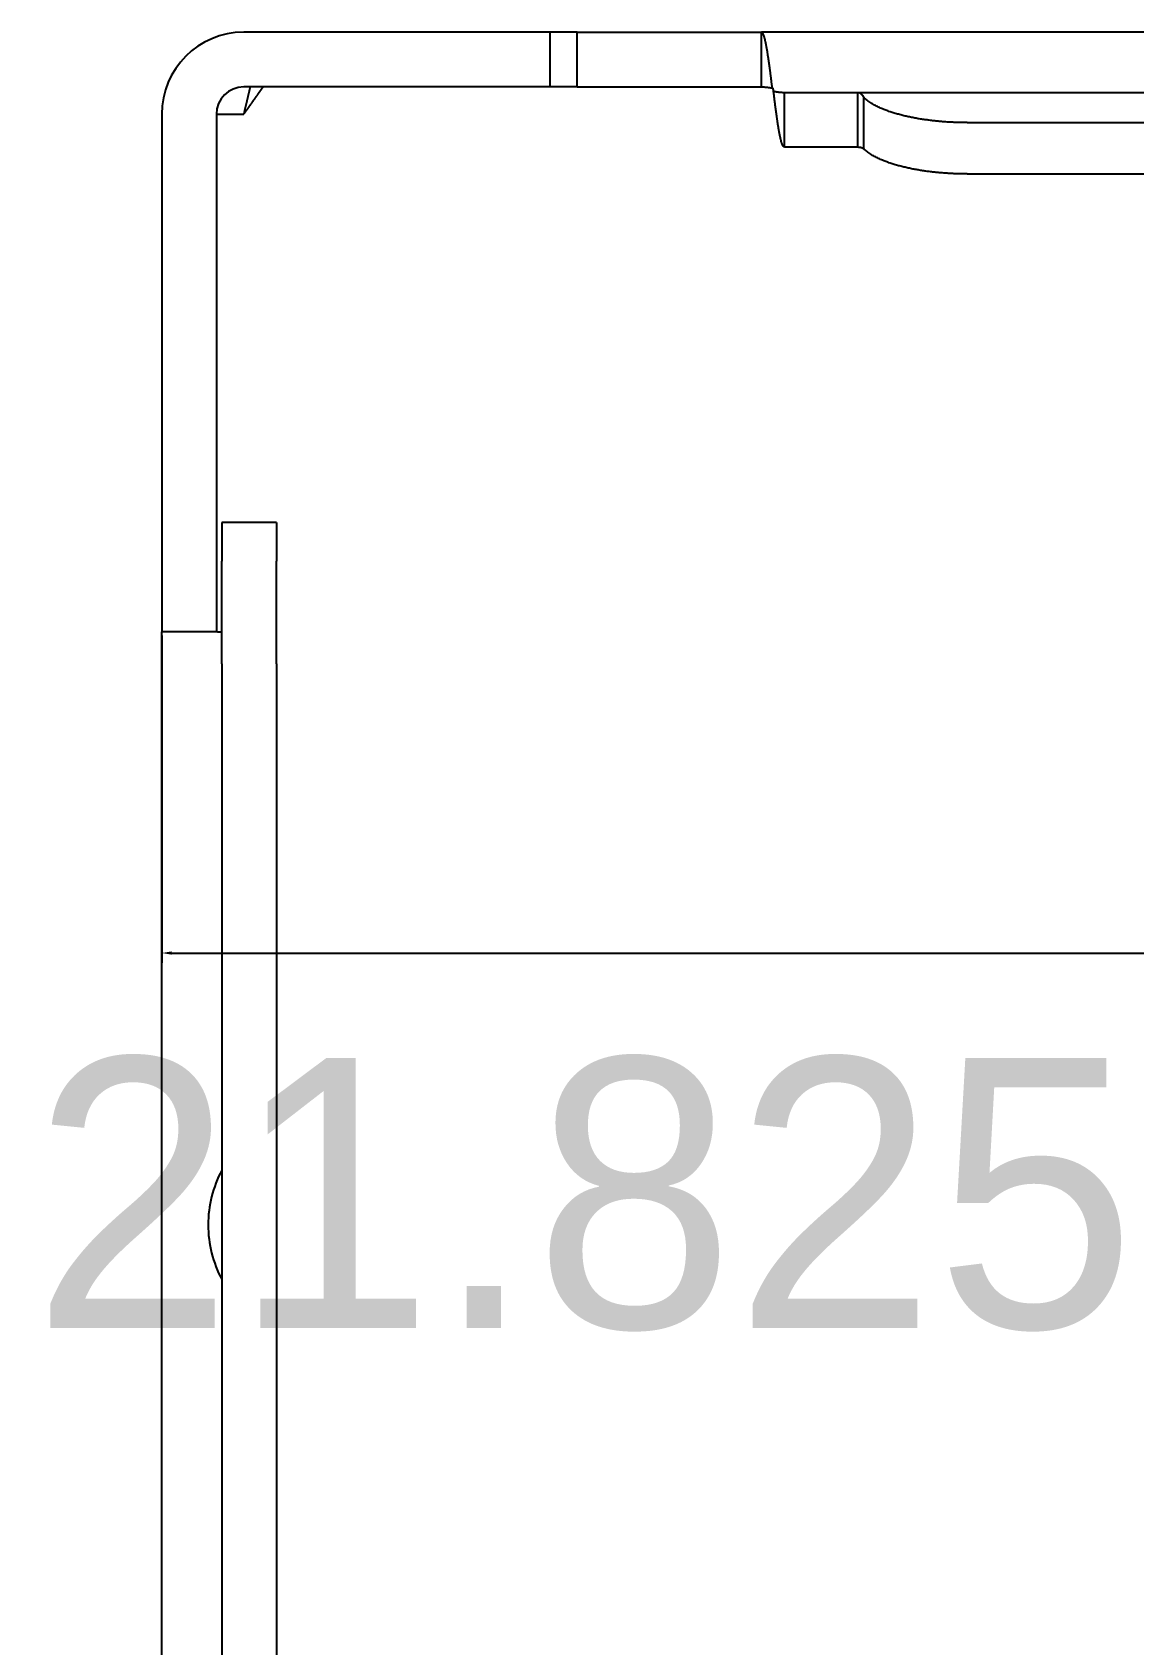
# Model space of a CAD drawing. Extents: x -29 to 171, y -4 to 230.
# Drawn here: x 80.08 to 100.23, y 191.63 to 221.13 of the extents above; entities that cross this region are included whole.
import ezdxf

# ---------------------------------------------------------------- set-up
doc = ezdxf.new("R2010")
doc.units = 0
doc.header["$LTSCALE"] = 25.4
doc.linetypes.add('KÖRPER', pattern=[0])
doc.layers.get('DEFPOINTS').update_dxf_attribs({"linetype": 'CONTINUOUS'})
doc.layers.add('2D_ANSICHT_3_BACK_DIMENSIO', color=7, linetype='KÖRPER')
doc.layers.add('2D_ANSICHT_3_BACK_DRAWING_', color=7, linetype='KÖRPER')
doc.dimstyles.get("Standard").update_dxf_attribs({"dimtxt": 0.18, "dimasz": 0.18, "dimexe": 0.18, "dimexo": 0.0625, "dimgap": 0.09, "dimtad": 0, "dimtih": 1, "dimtoh": 1, "dimzin": 0, "dimcen": 0.09, "dimazin": 3, "dimtfac": 1, "dimtofl": 0, "dimtmove": 0, "dimatfit": 3})

# ---------------------------------------------------------------- blocks, each defined once
blk = doc.blocks.new('*D2')
at = {"layer": '2D_ANSICHT_3_BACK_DIMENSIO', "color": 0, "linetype": 'KÖRPER'}
for p, q in [((102.533, 209.585), (165.978, 209.585)), ((165.798, 209.405), (165.798, 151.696)), ((165.798, 88.765), (165.798, 146.473)), ((90.108, 88.585), (165.978, 88.585))]:
    blk.add_line(p, q, dxfattribs=at)
at = {"layer": '2D_ANSICHT_3_BACK_DIMENSIO', "color": 0}
for points in [[(165.828, 209.405), (165.768, 209.405), (165.798, 209.585)], [(165.768, 88.765), (165.828, 88.765), (165.798, 88.585)]]:
    blk.add_solid(points, dxfattribs=at)
at = {"layer": 'DEFPOINTS', "color": 0}
for p in [(102.471, 209.585), (165.798, 209.585), (90.046, 88.585)]:
    blk.add_point(p, dxfattribs=at)
at = {"layer": '2D_ANSICHT_3_BACK_DIMENSIO', "color": 0}
blk.add_text('121', height=4.9389, dxfattribs=at).set_placement((160.054, 146.64))
blk = doc.blocks.new('*D3')
at = {"layer": '2D_ANSICHT_3_BACK_DIMENSIO', "color": 0, "linetype": 'KÖRPER'}
for p, q in [((126.096, 215.844), (126.096, 199.69)), ((104.271, 211.322), (104.271, 199.69)), ((104.271, 199.87), (104.091, 199.87)), ((125.916, 199.87), (104.451, 199.87))]:
    blk.add_line(p, q, dxfattribs=at)
at = {"layer": '2D_ANSICHT_3_BACK_DIMENSIO', "color": 0}
for points in [[(104.451, 199.9), (104.451, 199.84), (104.271, 199.87)], [(125.916, 199.84), (125.916, 199.9), (126.096, 199.87)]]:
    blk.add_solid(points, dxfattribs=at)
at = {"layer": 'DEFPOINTS', "color": 0}
for p in [(126.096, 215.907), (104.271, 211.385), (104.271, 199.87)]:
    blk.add_point(p, dxfattribs=at)
at = {"layer": '2D_ANSICHT_3_BACK_DIMENSIO', "color": 0}
blk.add_text('21.825', height=4.9389, dxfattribs=at).set_placement((80.077, 197.425))
blk = doc.blocks.new('*D4')
at = {"layer": '2D_ANSICHT_3_BACK_DIMENSIO', "color": 0, "linetype": 'KÖRPER'}
for p, q in [((104.271, 211.322), (104.271, 204.104)), ((82.446, 210.097), (82.446, 204.104)), ((82.626, 204.284), (104.091, 204.284)), ((104.271, 204.284), (104.451, 204.284))]:
    blk.add_line(p, q, dxfattribs=at)
at = {"layer": '2D_ANSICHT_3_BACK_DIMENSIO', "color": 0}
for points in [[(82.626, 204.314), (82.626, 204.254), (82.446, 204.284)], [(104.091, 204.254), (104.091, 204.314), (104.271, 204.284)]]:
    blk.add_solid(points, dxfattribs=at)
at = {"layer": 'DEFPOINTS', "color": 0}
for p in [(104.271, 211.385), (82.446, 210.16), (104.271, 204.284)]:
    blk.add_point(p, dxfattribs=at)
at = {"layer": '2D_ANSICHT_3_BACK_DIMENSIO', "color": 0}
blk.add_text('21.825', height=4.9389, dxfattribs=at).set_placement((103.77, 201.839))

msp = doc.modelspace()

# ---------------------------------------------------------------- linework, layer by layer
at = {"layer": '2D_ANSICHT_3_BACK_DRAWING_', "color": 5, "linetype": 'KÖRPER'}
for p, q in [((89.546, 221.135), (83.946, 221.135)), ((89.546, 221.135), (89.546, 220.135)), ((90.046, 221.135), (89.546, 221.135)), ((90.046, 221.135), (93.421, 221.135)), ((90.046, 220.135), (90.046, 221.135)), ((115.121, 221.135), (93.421, 221.135)), ((89.546, 220.135), (83.946, 220.135)), ((90.046, 220.135), (89.546, 220.135)), ((90.046, 220.135), (93.421, 220.135)), ((93.621, 220.115), (93.643, 220.055)), ((93.843, 220.035), (95.188, 220.035)), ((95.188, 220.035), (113.353, 220.035)), ((95.293, 219.944), (95.307, 219.931)), ((82.446, 219.635), (82.446, 210.16)), ((83.446, 219.635), (83.446, 210.16)), ((83.446, 219.635), (83.946, 219.635)), ((97.187, 219.481), (111.354, 219.481)), ((93.843, 219.035), (95.188, 219.035)), ((95.293, 219.005), (95.307, 218.991)), ((97.187, 218.541), (111.354, 218.541)), ((84.546, 212.16), (83.546, 212.16)), ((83.546, 212.16), (83.546, 211.456)), ((84.546, 212.16), (84.546, 211.456)), ((83.546, 209.576), (83.546, 211.456)), ((84.546, 209.576), (84.546, 211.456)), ((83.466, 210.16), (82.446, 210.16)), ((82.446, 188.46), (82.446, 210.16)), ((83.466, 210.16), (83.526, 210.16)), ((83.546, 210.16), (83.526, 210.16)), ((83.546, 209.576), (83.546, 189.043)), ((84.546, 209.576), (84.546, 189.043))]:
    msp.add_line(p, q, dxfattribs=at)
for points in [[(93.621, 220.115), (93.619, 220.126), (93.618, 220.136), (93.617, 220.147), (93.615, 220.158), (93.614, 220.169), (93.613, 220.18), (93.611, 220.191), (93.61, 220.202), (93.608, 220.212), (93.607, 220.223), (93.606, 220.234), (93.604, 220.245), (93.603, 220.256), (93.602, 220.267), (93.6, 220.278), (93.599, 220.288), (93.598, 220.299), (93.596, 220.31), (93.595, 220.321), (93.593, 220.332), (93.592, 220.343), (93.591, 220.354), (93.589, 220.364), (93.588, 220.375), (93.586, 220.386), (93.585, 220.397), (93.584, 220.408), (93.582, 220.419), (93.581, 220.429), (93.579, 220.44), (93.578, 220.451), (93.576, 220.462), (93.575, 220.473), (93.574, 220.484), (93.572, 220.495), (93.571, 220.505), (93.569, 220.516), (93.568, 220.527), (93.566, 220.538), (93.565, 220.549), (93.563, 220.56), (93.562, 220.57), (93.56, 220.581), (93.559, 220.592), (93.557, 220.603), (93.556, 220.614), (93.554, 220.625), (93.552, 220.635), (93.551, 220.646), (93.549, 220.657), (93.548, 220.668), (93.546, 220.679), (93.544, 220.69), (93.543, 220.7), (93.541, 220.711), (93.539, 220.722), (93.538, 220.733), (93.536, 220.744), (93.534, 220.754), (93.533, 220.765), (93.531, 220.776), (93.529, 220.787), (93.527, 220.798), (93.525, 220.808), (93.524, 220.819), (93.522, 220.83), (93.52, 220.841), (93.518, 220.852), (93.516, 220.862), (93.514, 220.873), (93.512, 220.884), (93.51, 220.895), (93.508, 220.905), (93.506, 220.916), (93.503, 220.927), (93.501, 220.937), (93.499, 220.948), (93.497, 220.959), (93.494, 220.97), (93.492, 220.98), (93.489, 220.991), (93.487, 221.001), (93.484, 221.012), (93.481, 221.023), (93.478, 221.033), (93.475, 221.044), (93.471, 221.054), (93.468, 221.065), (93.464, 221.075), (93.46, 221.085), (93.456, 221.095), (93.452, 221.105), (93.446, 221.114), (93.439, 221.124), (93.431, 221.131), (93.421, 221.135)], [(93.421, 220.135), (93.424, 220.135), (93.428, 220.135), (93.431, 220.135), (93.435, 220.134), (93.439, 220.134), (93.442, 220.134), (93.446, 220.134), (93.449, 220.134), (93.453, 220.134), (93.457, 220.134), (93.46, 220.134), (93.464, 220.134), (93.467, 220.133), (93.471, 220.133), (93.474, 220.133), (93.478, 220.133), (93.482, 220.132), (93.485, 220.132), (93.489, 220.132), (93.492, 220.132), (93.496, 220.131), (93.5, 220.131), (93.503, 220.131), (93.507, 220.13), (93.51, 220.13), (93.514, 220.13), (93.517, 220.129), (93.521, 220.129), (93.525, 220.128), (93.528, 220.128), (93.532, 220.128), (93.535, 220.127), (93.539, 220.127), (93.542, 220.126), (93.546, 220.126), (93.55, 220.125), (93.553, 220.125), (93.557, 220.124), (93.56, 220.124), (93.564, 220.123), (93.567, 220.123), (93.571, 220.122), (93.575, 220.122), (93.578, 220.121), (93.582, 220.121), (93.585, 220.12), (93.589, 220.12), (93.592, 220.119), (93.596, 220.119), (93.599, 220.118), (93.603, 220.117), (93.606, 220.117), (93.61, 220.116), (93.614, 220.116), (93.617, 220.115), (93.621, 220.115)], [(93.843, 219.035), (93.832, 219.038), (93.824, 219.046), (93.817, 219.055), (93.811, 219.064), (93.807, 219.074), (93.803, 219.084), (93.799, 219.094), (93.795, 219.105), (93.792, 219.115), (93.789, 219.126), (93.785, 219.136), (93.782, 219.147), (93.779, 219.157), (93.777, 219.168), (93.774, 219.179), (93.772, 219.189), (93.769, 219.2), (93.767, 219.21), (93.764, 219.221), (93.762, 219.232), (93.76, 219.243), (93.758, 219.253), (93.756, 219.264), (93.753, 219.275), (93.751, 219.286), (93.749, 219.296), (93.747, 219.307), (93.745, 219.318), (93.743, 219.329), (93.742, 219.339), (93.74, 219.35), (93.738, 219.361), (93.736, 219.372), (93.734, 219.383), (93.732, 219.393), (93.731, 219.404), (93.729, 219.415), (93.727, 219.426), (93.725, 219.437), (93.724, 219.447), (93.722, 219.458), (93.72, 219.469), (93.719, 219.48), (93.717, 219.491), (93.716, 219.501), (93.714, 219.512), (93.712, 219.523), (93.711, 219.534), (93.709, 219.545), (93.708, 219.556), (93.706, 219.566), (93.705, 219.577), (93.703, 219.588), (93.702, 219.599), (93.7, 219.61), (93.699, 219.621), (93.697, 219.631), (93.696, 219.642), (93.694, 219.653), (93.693, 219.664), (93.691, 219.675), (93.69, 219.686), (93.688, 219.696), (93.687, 219.707), (93.685, 219.718), (93.684, 219.729), (93.683, 219.74), (93.681, 219.751), (93.68, 219.762), (93.678, 219.772), (93.677, 219.783), (93.675, 219.794), (93.674, 219.805), (93.673, 219.816), (93.671, 219.827), (93.67, 219.838), (93.668, 219.848), (93.667, 219.859), (93.666, 219.87), (93.664, 219.881), (93.663, 219.892), (93.662, 219.903), (93.66, 219.914), (93.659, 219.924), (93.657, 219.935), (93.656, 219.946), (93.655, 219.957), (93.653, 219.968), (93.652, 219.979), (93.651, 219.99), (93.649, 220), (93.648, 220.011), (93.647, 220.022), (93.645, 220.033), (93.644, 220.044), (93.643, 220.055)], [(93.643, 220.055), (93.646, 220.054), (93.65, 220.054), (93.653, 220.053), (93.657, 220.052), (93.66, 220.052), (93.664, 220.051), (93.667, 220.051), (93.671, 220.05), (93.674, 220.05), (93.678, 220.049), (93.682, 220.049), (93.685, 220.048), (93.689, 220.048), (93.692, 220.047), (93.696, 220.047), (93.699, 220.046), (93.703, 220.046), (93.707, 220.045), (93.71, 220.045), (93.714, 220.044), (93.717, 220.044), (93.721, 220.043), (93.724, 220.043), (93.728, 220.042), (93.731, 220.042), (93.735, 220.041), (93.739, 220.041), (93.742, 220.041), (93.746, 220.04), (93.749, 220.04), (93.753, 220.039), (93.756, 220.039), (93.76, 220.039), (93.764, 220.038), (93.767, 220.038), (93.771, 220.038), (93.774, 220.037), (93.778, 220.037), (93.782, 220.037), (93.785, 220.037), (93.789, 220.036), (93.792, 220.036), (93.796, 220.036), (93.8, 220.036), (93.803, 220.036), (93.807, 220.035), (93.81, 220.035), (93.814, 220.035), (93.817, 220.035), (93.821, 220.035), (93.825, 220.035), (93.828, 220.035), (93.832, 220.035), (93.835, 220.035), (93.839, 220.035), (93.843, 220.035)], [(95.188, 220.035), (95.189, 220.035), (95.191, 220.035), (95.193, 220.034), (95.194, 220.034), (95.196, 220.034), (95.198, 220.034), (95.199, 220.034), (95.201, 220.033), (95.202, 220.033), (95.204, 220.033), (95.206, 220.032), (95.207, 220.032), (95.209, 220.031), (95.21, 220.03), (95.212, 220.03), (95.213, 220.029), (95.215, 220.029), (95.216, 220.028), (95.218, 220.027), (95.219, 220.026), (95.221, 220.026), (95.222, 220.025), (95.224, 220.024), (95.225, 220.023), (95.226, 220.022), (95.228, 220.021), (95.229, 220.021), (95.23, 220.02), (95.232, 220.019), (95.233, 220.018), (95.234, 220.017), (95.236, 220.016), (95.237, 220.015), (95.238, 220.014), (95.24, 220.013), (95.241, 220.012), (95.242, 220.01), (95.243, 220.009), (95.245, 220.008), (95.246, 220.007), (95.247, 220.006), (95.248, 220.005), (95.249, 220.004), (95.25, 220.002), (95.252, 220.001), (95.253, 220), (95.254, 219.999), (95.255, 219.998), (95.256, 219.996), (95.257, 219.995), (95.258, 219.994), (95.259, 219.993), (95.26, 219.991), (95.261, 219.99), (95.263, 219.989), (95.264, 219.988), (95.265, 219.986), (95.266, 219.985), (95.267, 219.984), (95.268, 219.983), (95.269, 219.981), (95.27, 219.98), (95.271, 219.979), (95.272, 219.977), (95.273, 219.976), (95.274, 219.975), (95.274, 219.973), (95.275, 219.972), (95.276, 219.971), (95.277, 219.969), (95.278, 219.968), (95.279, 219.966), (95.28, 219.965), (95.281, 219.964), (95.282, 219.962), (95.283, 219.961), (95.284, 219.96), (95.285, 219.958), (95.285, 219.957), (95.286, 219.955), (95.287, 219.954), (95.288, 219.953), (95.289, 219.951), (95.29, 219.95), (95.291, 219.948), (95.291, 219.947), (95.292, 219.946), (95.293, 219.944)], [(97.187, 219.481), (97.166, 219.481), (97.146, 219.481), (97.125, 219.481), (97.105, 219.481), (97.084, 219.482), (97.064, 219.482), (97.044, 219.482), (97.023, 219.483), (97.003, 219.484), (96.982, 219.484), (96.962, 219.485), (96.941, 219.486), (96.921, 219.487), (96.9, 219.488), (96.88, 219.489), (96.859, 219.49), (96.839, 219.491), (96.819, 219.492), (96.798, 219.494), (96.778, 219.495), (96.757, 219.497), (96.737, 219.498), (96.716, 219.5), (96.696, 219.502), (96.676, 219.503), (96.655, 219.505), (96.635, 219.507), (96.614, 219.509), (96.594, 219.511), (96.574, 219.514), (96.553, 219.516), (96.533, 219.518), (96.513, 219.521), (96.492, 219.523), (96.472, 219.526), (96.452, 219.529), (96.432, 219.531), (96.411, 219.534), (96.391, 219.537), (96.371, 219.54), (96.35, 219.543), (96.33, 219.547), (96.31, 219.55), (96.29, 219.553), (96.27, 219.557), (96.25, 219.561), (96.229, 219.564), (96.209, 219.568), (96.189, 219.572), (96.169, 219.576), (96.149, 219.58), (96.129, 219.584), (96.109, 219.589), (96.089, 219.593), (96.069, 219.598), (96.049, 219.602), (96.029, 219.607), (96.009, 219.612), (95.989, 219.617), (95.97, 219.622), (95.95, 219.627), (95.93, 219.633), (95.91, 219.638), (95.891, 219.644), (95.871, 219.65), (95.851, 219.656), (95.832, 219.662), (95.812, 219.668), (95.793, 219.674), (95.774, 219.681), (95.754, 219.687), (95.735, 219.694), (95.716, 219.701), (95.696, 219.709), (95.677, 219.716), (95.658, 219.724), (95.639, 219.731), (95.621, 219.739), (95.602, 219.748), (95.583, 219.756), (95.565, 219.765), (95.546, 219.774), (95.528, 219.783), (95.51, 219.792), (95.492, 219.802), (95.474, 219.812), (95.456, 219.822), (95.438, 219.833), (95.421, 219.844), (95.404, 219.855), (95.387, 219.866), (95.37, 219.878), (95.354, 219.891), (95.338, 219.904), (95.323, 219.917), (95.307, 219.931)], [(95.188, 219.035), (95.19, 219.035), (95.192, 219.035), (95.194, 219.035), (95.196, 219.034), (95.198, 219.034), (95.2, 219.034), (95.202, 219.034), (95.204, 219.034), (95.206, 219.034), (95.207, 219.034), (95.209, 219.033), (95.211, 219.033), (95.213, 219.033), (95.215, 219.033), (95.217, 219.032), (95.219, 219.032), (95.221, 219.032), (95.223, 219.031), (95.225, 219.031), (95.227, 219.03), (95.229, 219.03), (95.231, 219.03), (95.233, 219.029), (95.235, 219.029), (95.237, 219.028), (95.239, 219.028), (95.24, 219.027), (95.242, 219.026), (95.244, 219.026), (95.246, 219.025), (95.248, 219.025), (95.25, 219.024), (95.252, 219.023), (95.254, 219.023), (95.256, 219.022), (95.257, 219.021), (95.259, 219.021), (95.261, 219.02), (95.263, 219.019), (95.265, 219.019), (95.267, 219.018), (95.268, 219.017), (95.27, 219.016), (95.272, 219.015), (95.274, 219.015), (95.276, 219.014), (95.277, 219.013), (95.279, 219.012), (95.281, 219.011), (95.283, 219.01), (95.284, 219.009), (95.286, 219.008), (95.288, 219.007), (95.29, 219.006), (95.291, 219.005), (95.293, 219.005)], [(97.187, 218.541), (97.166, 218.541), (97.146, 218.541), (97.125, 218.541), (97.105, 218.542), (97.084, 218.542), (97.064, 218.542), (97.044, 218.543), (97.023, 218.543), (97.003, 218.544), (96.982, 218.545), (96.962, 218.545), (96.941, 218.546), (96.921, 218.547), (96.9, 218.548), (96.88, 218.549), (96.859, 218.55), (96.839, 218.551), (96.819, 218.553), (96.798, 218.554), (96.778, 218.556), (96.757, 218.557), (96.737, 218.559), (96.716, 218.56), (96.696, 218.562), (96.676, 218.564), (96.655, 218.566), (96.635, 218.568), (96.614, 218.57), (96.594, 218.572), (96.574, 218.574), (96.553, 218.576), (96.533, 218.579), (96.513, 218.581), (96.492, 218.584), (96.472, 218.586), (96.452, 218.589), (96.432, 218.592), (96.411, 218.595), (96.391, 218.598), (96.371, 218.601), (96.35, 218.604), (96.33, 218.607), (96.31, 218.61), (96.29, 218.614), (96.27, 218.617), (96.25, 218.621), (96.229, 218.625), (96.209, 218.628), (96.189, 218.632), (96.169, 218.636), (96.149, 218.64), (96.129, 218.645), (96.109, 218.649), (96.089, 218.653), (96.069, 218.658), (96.049, 218.663), (96.029, 218.667), (96.009, 218.672), (95.989, 218.677), (95.97, 218.682), (95.95, 218.688), (95.93, 218.693), (95.91, 218.698), (95.891, 218.704), (95.871, 218.71), (95.851, 218.716), (95.832, 218.722), (95.812, 218.728), (95.793, 218.735), (95.774, 218.741), (95.754, 218.748), (95.735, 218.755), (95.716, 218.762), (95.696, 218.769), (95.677, 218.776), (95.658, 218.784), (95.639, 218.792), (95.621, 218.8), (95.602, 218.808), (95.583, 218.816), (95.565, 218.825), (95.546, 218.834), (95.528, 218.843), (95.51, 218.852), (95.492, 218.862), (95.474, 218.872), (95.456, 218.882), (95.438, 218.893), (95.421, 218.904), (95.404, 218.915), (95.387, 218.927), (95.37, 218.939), (95.354, 218.951), (95.338, 218.964), (95.323, 218.977), (95.307, 218.991)]]:
    msp.add_lwpolyline(points, dxfattribs=at)
for points in [[(93.421, 220.135, 0), (93.421, 220.145, 0), (93.421, 220.156, 0), (93.421, 220.166, 0), (93.421, 220.176, 0), (93.421, 220.187, 0), (93.421, 220.197, 0), (93.421, 220.208, 0), (93.421, 220.218, 0), (93.421, 220.228, 0), (93.421, 220.239, 0), (93.421, 220.249, 0), (93.421, 220.26, 0), (93.421, 220.27, 0), (93.421, 220.281, 0), (93.421, 220.291, 0), (93.421, 220.301, 0), (93.421, 220.312, 0), (93.421, 220.322, 0), (93.421, 220.333, 0), (93.421, 220.343, 0), (93.421, 220.353, 0), (93.421, 220.364, 0), (93.421, 220.374, 0), (93.421, 220.385, 0), (93.421, 220.395, 0), (93.421, 220.406, 0), (93.421, 220.416, 0), (93.421, 220.426, 0), (93.421, 220.437, 0), (93.421, 220.447, 0), (93.421, 220.458, 0), (93.421, 220.468, 0), (93.421, 220.478, 0), (93.421, 220.489, 0), (93.421, 220.499, 0), (93.421, 220.51, 0), (93.421, 220.52, 0), (93.421, 220.531, 0), (93.421, 220.541, 0), (93.421, 220.551, 0), (93.421, 220.562, 0), (93.421, 220.572, 0), (93.421, 220.583, 0), (93.421, 220.593, 0), (93.421, 220.603, 0), (93.421, 220.614, 0), (93.421, 220.624, 0), (93.421, 220.635, 0), (93.421, 220.645, 0), (93.421, 220.656, 0), (93.421, 220.666, 0), (93.421, 220.676, 0), (93.421, 220.687, 0), (93.421, 220.697, 0), (93.421, 220.708, 0), (93.421, 220.718, 0), (93.421, 220.728, 0), (93.421, 220.739, 0), (93.421, 220.749, 0), (93.421, 220.76, 0), (93.421, 220.77, 0), (93.421, 220.781, 0), (93.421, 220.791, 0), (93.421, 220.801, 0), (93.421, 220.812, 0), (93.421, 220.822, 0), (93.421, 220.833, 0), (93.421, 220.843, 0), (93.421, 220.853, 0), (93.421, 220.864, 0), (93.421, 220.874, 0), (93.421, 220.885, 0), (93.421, 220.895, 0), (93.421, 220.906, 0), (93.421, 220.916, 0), (93.421, 220.926, 0), (93.421, 220.937, 0), (93.421, 220.947, 0), (93.421, 220.958, 0), (93.421, 220.968, 0), (93.421, 220.978, 0), (93.421, 220.989, 0), (93.421, 220.999, 0), (93.421, 221.01, 0), (93.421, 221.02, 0), (93.421, 221.031, 0), (93.421, 221.041, 0), (93.421, 221.051, 0), (93.421, 221.062, 0), (93.421, 221.072, 0), (93.421, 221.083, 0), (93.421, 221.093, 0), (93.421, 221.103, 0), (93.421, 221.114, 0), (93.421, 221.124, 0), (93.421, 221.135, 0)], [(84.063, 220.135, 0), (84.062, 220.129, 0), (84.061, 220.124, 0), (84.06, 220.119, 0), (84.059, 220.114, 0), (84.057, 220.109, 0), (84.056, 220.103, 0), (84.055, 220.098, 0), (84.054, 220.093, 0), (84.052, 220.088, 0), (84.051, 220.083, 0), (84.05, 220.077, 0), (84.049, 220.072, 0), (84.047, 220.067, 0), (84.046, 220.062, 0), (84.045, 220.057, 0), (84.044, 220.051, 0), (84.043, 220.046, 0), (84.041, 220.041, 0), (84.04, 220.036, 0), (84.039, 220.031, 0), (84.038, 220.025, 0), (84.036, 220.02, 0), (84.035, 220.015, 0), (84.034, 220.01, 0), (84.033, 220.004, 0), (84.032, 219.999, 0), (84.03, 219.994, 0), (84.029, 219.989, 0), (84.028, 219.984, 0), (84.027, 219.978, 0), (84.025, 219.973, 0), (84.024, 219.968, 0), (84.023, 219.963, 0), (84.022, 219.958, 0), (84.02, 219.952, 0), (84.019, 219.947, 0), (84.018, 219.942, 0), (84.017, 219.937, 0), (84.016, 219.932, 0), (84.014, 219.926, 0), (84.013, 219.921, 0), (84.012, 219.916, 0), (84.011, 219.911, 0), (84.009, 219.906, 0), (84.008, 219.9, 0), (84.007, 219.895, 0), (84.006, 219.89, 0), (84.005, 219.885, 0), (84.003, 219.879, 0), (84.002, 219.874, 0), (84.001, 219.869, 0), (84, 219.864, 0), (83.998, 219.859, 0), (83.997, 219.853, 0), (83.996, 219.848, 0), (83.995, 219.843, 0), (83.993, 219.838, 0), (83.992, 219.833, 0), (83.991, 219.827, 0), (83.99, 219.822, 0), (83.989, 219.817, 0), (83.987, 219.812, 0), (83.986, 219.807, 0), (83.985, 219.801, 0), (83.984, 219.796, 0), (83.982, 219.791, 0), (83.981, 219.786, 0), (83.98, 219.781, 0), (83.979, 219.775, 0), (83.978, 219.77, 0), (83.976, 219.765, 0), (83.975, 219.76, 0), (83.974, 219.754, 0), (83.973, 219.749, 0), (83.971, 219.744, 0), (83.97, 219.739, 0), (83.969, 219.734, 0), (83.968, 219.728, 0), (83.966, 219.723, 0), (83.965, 219.718, 0), (83.964, 219.713, 0), (83.963, 219.708, 0), (83.962, 219.702, 0), (83.96, 219.697, 0), (83.959, 219.692, 0), (83.958, 219.687, 0), (83.957, 219.682, 0), (83.955, 219.676, 0), (83.954, 219.671, 0), (83.953, 219.666, 0), (83.952, 219.661, 0), (83.95, 219.656, 0), (83.949, 219.65, 0), (83.948, 219.645, 0), (83.947, 219.64, 0), (83.946, 219.635, 0)], [(84.299, 220.135, 0), (84.295, 220.129, 0), (84.292, 220.124, 0), (84.288, 220.119, 0), (84.284, 220.114, 0), (84.281, 220.109, 0), (84.277, 220.103, 0), (84.273, 220.098, 0), (84.27, 220.093, 0), (84.266, 220.088, 0), (84.262, 220.083, 0), (84.259, 220.077, 0), (84.255, 220.072, 0), (84.251, 220.067, 0), (84.248, 220.062, 0), (84.244, 220.057, 0), (84.24, 220.051, 0), (84.237, 220.046, 0), (84.233, 220.041, 0), (84.229, 220.036, 0), (84.225, 220.031, 0), (84.222, 220.025, 0), (84.218, 220.02, 0), (84.214, 220.015, 0), (84.211, 220.01, 0), (84.207, 220.004, 0), (84.203, 219.999, 0), (84.2, 219.994, 0), (84.196, 219.989, 0), (84.192, 219.984, 0), (84.189, 219.978, 0), (84.185, 219.973, 0), (84.181, 219.968, 0), (84.178, 219.963, 0), (84.174, 219.958, 0), (84.17, 219.952, 0), (84.167, 219.947, 0), (84.163, 219.942, 0), (84.159, 219.937, 0), (84.156, 219.932, 0), (84.152, 219.926, 0), (84.148, 219.921, 0), (84.144, 219.916, 0), (84.141, 219.911, 0), (84.137, 219.906, 0), (84.133, 219.9, 0), (84.13, 219.895, 0), (84.126, 219.89, 0), (84.122, 219.885, 0), (84.119, 219.879, 0), (84.115, 219.874, 0), (84.111, 219.869, 0), (84.108, 219.864, 0), (84.104, 219.859, 0), (84.1, 219.853, 0), (84.097, 219.848, 0), (84.093, 219.843, 0), (84.089, 219.838, 0), (84.086, 219.833, 0), (84.082, 219.827, 0), (84.078, 219.822, 0), (84.074, 219.817, 0), (84.071, 219.812, 0), (84.067, 219.807, 0), (84.063, 219.801, 0), (84.06, 219.796, 0), (84.056, 219.791, 0), (84.052, 219.786, 0), (84.049, 219.781, 0), (84.045, 219.775, 0), (84.041, 219.77, 0), (84.038, 219.765, 0), (84.034, 219.76, 0), (84.03, 219.754, 0), (84.027, 219.749, 0), (84.023, 219.744, 0), (84.019, 219.739, 0), (84.016, 219.734, 0), (84.012, 219.728, 0), (84.008, 219.723, 0), (84.005, 219.718, 0), (84.001, 219.713, 0), (83.997, 219.708, 0), (83.993, 219.702, 0), (83.99, 219.697, 0), (83.986, 219.692, 0), (83.982, 219.687, 0), (83.979, 219.682, 0), (83.975, 219.676, 0), (83.971, 219.671, 0), (83.968, 219.666, 0), (83.964, 219.661, 0), (83.96, 219.656, 0), (83.957, 219.65, 0), (83.953, 219.645, 0), (83.949, 219.64, 0), (83.946, 219.635, 0)], [(93.843, 219.035, 0), (93.843, 219.045, 0), (93.843, 219.056, 0), (93.843, 219.066, 0), (93.843, 219.076, 0), (93.843, 219.087, 0), (93.843, 219.097, 0), (93.843, 219.108, 0), (93.843, 219.118, 0), (93.843, 219.128, 0), (93.843, 219.139, 0), (93.843, 219.149, 0), (93.843, 219.16, 0), (93.843, 219.17, 0), (93.843, 219.181, 0), (93.843, 219.191, 0), (93.843, 219.201, 0), (93.843, 219.212, 0), (93.843, 219.222, 0), (93.843, 219.233, 0), (93.843, 219.243, 0), (93.843, 219.253, 0), (93.843, 219.264, 0), (93.843, 219.274, 0), (93.843, 219.285, 0), (93.843, 219.295, 0), (93.843, 219.306, 0), (93.843, 219.316, 0), (93.843, 219.326, 0), (93.843, 219.337, 0), (93.843, 219.347, 0), (93.843, 219.358, 0), (93.843, 219.368, 0), (93.843, 219.378, 0), (93.843, 219.389, 0), (93.843, 219.399, 0), (93.843, 219.41, 0), (93.843, 219.42, 0), (93.843, 219.431, 0), (93.843, 219.441, 0), (93.843, 219.451, 0), (93.843, 219.462, 0), (93.843, 219.472, 0), (93.843, 219.483, 0), (93.843, 219.493, 0), (93.843, 219.503, 0), (93.843, 219.514, 0), (93.843, 219.524, 0), (93.843, 219.535, 0), (93.843, 219.545, 0), (93.843, 219.556, 0), (93.843, 219.566, 0), (93.843, 219.576, 0), (93.843, 219.587, 0), (93.843, 219.597, 0), (93.843, 219.608, 0), (93.843, 219.618, 0), (93.843, 219.628, 0), (93.843, 219.639, 0), (93.843, 219.649, 0), (93.843, 219.66, 0), (93.843, 219.67, 0), (93.843, 219.681, 0), (93.843, 219.691, 0), (93.843, 219.701, 0), (93.843, 219.712, 0), (93.843, 219.722, 0), (93.843, 219.733, 0), (93.843, 219.743, 0), (93.843, 219.753, 0), (93.843, 219.764, 0), (93.843, 219.774, 0), (93.843, 219.785, 0), (93.843, 219.795, 0), (93.843, 219.806, 0), (93.843, 219.816, 0), (93.843, 219.826, 0), (93.843, 219.837, 0), (93.843, 219.847, 0), (93.843, 219.858, 0), (93.843, 219.868, 0), (93.843, 219.878, 0), (93.843, 219.889, 0), (93.843, 219.899, 0), (93.843, 219.91, 0), (93.843, 219.92, 0), (93.843, 219.931, 0), (93.843, 219.941, 0), (93.843, 219.951, 0), (93.843, 219.962, 0), (93.843, 219.972, 0), (93.843, 219.983, 0), (93.843, 219.993, 0), (93.843, 220.003, 0), (93.843, 220.014, 0), (93.843, 220.024, 0), (93.843, 220.035, 0)], [(95.188, 219.035, 0), (95.188, 219.045, 0), (95.188, 219.056, 0), (95.188, 219.066, 0), (95.188, 219.076, 0), (95.188, 219.087, 0), (95.188, 219.097, 0), (95.188, 219.108, 0), (95.188, 219.118, 0), (95.188, 219.128, 0), (95.188, 219.139, 0), (95.188, 219.149, 0), (95.188, 219.16, 0), (95.188, 219.17, 0), (95.188, 219.181, 0), (95.188, 219.191, 0), (95.188, 219.201, 0), (95.188, 219.212, 0), (95.188, 219.222, 0), (95.188, 219.233, 0), (95.188, 219.243, 0), (95.188, 219.253, 0), (95.188, 219.264, 0), (95.188, 219.274, 0), (95.188, 219.285, 0), (95.188, 219.295, 0), (95.188, 219.306, 0), (95.188, 219.316, 0), (95.188, 219.326, 0), (95.188, 219.337, 0), (95.188, 219.347, 0), (95.188, 219.358, 0), (95.188, 219.368, 0), (95.188, 219.378, 0), (95.188, 219.389, 0), (95.188, 219.399, 0), (95.188, 219.41, 0), (95.188, 219.42, 0), (95.188, 219.431, 0), (95.188, 219.441, 0), (95.188, 219.451, 0), (95.188, 219.462, 0), (95.188, 219.472, 0), (95.188, 219.483, 0), (95.188, 219.493, 0), (95.188, 219.503, 0), (95.188, 219.514, 0), (95.188, 219.524, 0), (95.188, 219.535, 0), (95.188, 219.545, 0), (95.188, 219.556, 0), (95.188, 219.566, 0), (95.188, 219.576, 0), (95.188, 219.587, 0), (95.188, 219.597, 0), (95.188, 219.608, 0), (95.188, 219.618, 0), (95.188, 219.628, 0), (95.188, 219.639, 0), (95.188, 219.649, 0), (95.188, 219.66, 0), (95.188, 219.67, 0), (95.188, 219.681, 0), (95.188, 219.691, 0), (95.188, 219.701, 0), (95.188, 219.712, 0), (95.188, 219.722, 0), (95.188, 219.733, 0), (95.188, 219.743, 0), (95.188, 219.753, 0), (95.188, 219.764, 0), (95.188, 219.774, 0), (95.188, 219.785, 0), (95.188, 219.795, 0), (95.188, 219.806, 0), (95.188, 219.816, 0), (95.188, 219.826, 0), (95.188, 219.837, 0), (95.188, 219.847, 0), (95.188, 219.858, 0), (95.188, 219.868, 0), (95.188, 219.878, 0), (95.188, 219.889, 0), (95.188, 219.899, 0), (95.188, 219.91, 0), (95.188, 219.92, 0), (95.188, 219.931, 0), (95.188, 219.941, 0), (95.188, 219.951, 0), (95.188, 219.962, 0), (95.188, 219.972, 0), (95.188, 219.983, 0), (95.188, 219.993, 0), (95.188, 220.003, 0), (95.188, 220.014, 0), (95.188, 220.024, 0), (95.188, 220.035, 0)], [(95.293, 219.005, 0), (95.293, 219.014, 0), (95.293, 219.024, 0), (95.293, 219.034, 0), (95.293, 219.044, 0), (95.293, 219.053, 0), (95.293, 219.063, 0), (95.293, 219.073, 0), (95.293, 219.083, 0), (95.293, 219.093, 0), (95.293, 219.102, 0), (95.293, 219.112, 0), (95.293, 219.122, 0), (95.293, 219.132, 0), (95.293, 219.142, 0), (95.293, 219.151, 0), (95.293, 219.161, 0), (95.293, 219.171, 0), (95.293, 219.181, 0), (95.293, 219.191, 0), (95.293, 219.2, 0), (95.293, 219.21, 0), (95.293, 219.22, 0), (95.293, 219.23, 0), (95.293, 219.239, 0), (95.293, 219.249, 0), (95.293, 219.259, 0), (95.293, 219.269, 0), (95.293, 219.279, 0), (95.293, 219.288, 0), (95.293, 219.298, 0), (95.293, 219.308, 0), (95.293, 219.318, 0), (95.293, 219.328, 0), (95.293, 219.337, 0), (95.293, 219.347, 0), (95.293, 219.357, 0), (95.293, 219.367, 0), (95.293, 219.376, 0), (95.293, 219.386, 0), (95.293, 219.396, 0), (95.293, 219.406, 0), (95.293, 219.416, 0), (95.293, 219.425, 0), (95.293, 219.435, 0), (95.293, 219.445, 0), (95.293, 219.455, 0), (95.293, 219.465, 0), (95.293, 219.474, 0), (95.293, 219.484, 0), (95.293, 219.494, 0), (95.293, 219.504, 0), (95.293, 219.514, 0), (95.293, 219.523, 0), (95.293, 219.533, 0), (95.293, 219.543, 0), (95.293, 219.553, 0), (95.293, 219.562, 0), (95.293, 219.572, 0), (95.293, 219.582, 0), (95.293, 219.592, 0), (95.293, 219.602, 0), (95.293, 219.611, 0), (95.293, 219.621, 0), (95.293, 219.631, 0), (95.293, 219.641, 0), (95.293, 219.651, 0), (95.293, 219.66, 0), (95.293, 219.67, 0), (95.293, 219.68, 0), (95.293, 219.69, 0), (95.293, 219.7, 0), (95.293, 219.709, 0), (95.293, 219.719, 0), (95.293, 219.729, 0), (95.293, 219.739, 0), (95.293, 219.748, 0), (95.293, 219.758, 0), (95.293, 219.768, 0), (95.293, 219.778, 0), (95.293, 219.788, 0), (95.293, 219.797, 0), (95.293, 219.807, 0), (95.293, 219.817, 0), (95.293, 219.827, 0), (95.293, 219.837, 0), (95.293, 219.846, 0), (95.293, 219.856, 0), (95.293, 219.866, 0), (95.293, 219.876, 0), (95.293, 219.885, 0), (95.293, 219.895, 0), (95.293, 219.905, 0), (95.293, 219.915, 0), (95.293, 219.925, 0), (95.293, 219.934, 0), (95.293, 219.944, 0)]]:
    msp.add_polyline3d(points, dxfattribs=at)
for centre, radius, start, end in [((83.946, 219.635), 1.5, 90, 180), ((83.946, 219.635), 0.5, 90, 180), ((85.421, 199.31), 2.125, 151.9275, 180), ((85.421, 199.31), 2.125, 180, 208.0725)]:
    msp.add_arc(centre, radius, start, end, dxfattribs=at)

# ---------------------------------------------------------------- dimensions: what is measured, and where the dimension line sits
at = {"layer": '2D_ANSICHT_3_BACK_DIMENSIO', "color": 18, "linetype": 'KÖRPER'}
for base, p1, picture, middle in [((104.271, 199.87), (126.096, 215.907), '*D3', (92.424, 199.87)), ((104.271, 204.284), (82.446, 210.16), '*D4', (116.117, 204.284))]:
    dim = msp.add_linear_dim(base=base, p1=p1, p2=(104.271, 211.385), text='21.825', dimstyle='STANDARD', override={"dimtxt": 4.938889}, dxfattribs=at)
    dim.commit()
    dim.dimension.update_dxf_attribs({"geometry": picture, "text_midpoint": middle})
dim = msp.add_linear_dim(base=(165.798, 209.585), p1=(90.046, 88.585), p2=(102.471, 209.585), angle=90, text='121', dimstyle='STANDARD', override={"dimtxt": 4.938889}, dxfattribs=at)
dim.commit()
dim.dimension.update_dxf_attribs({"geometry": '*D2', "text_midpoint": (165.798, 149.085)})

doc.saveas('drawing.dxf')
